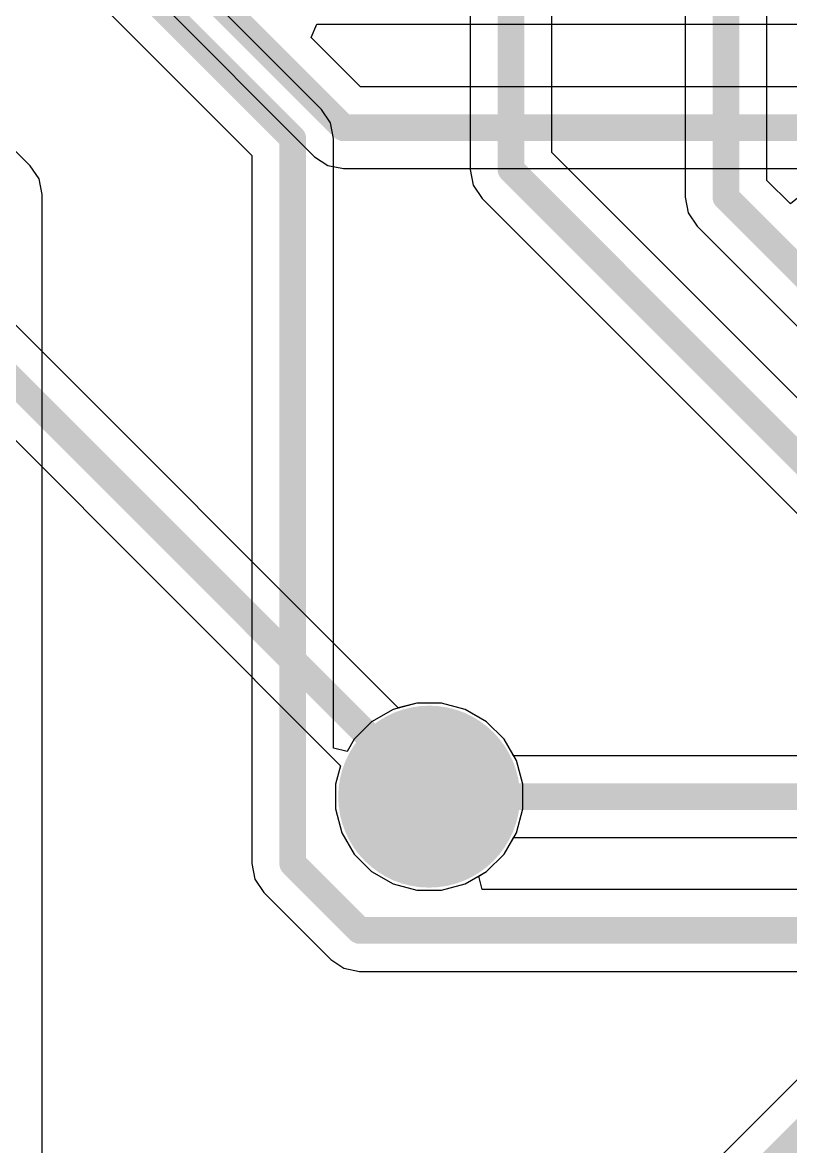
# Model space of a CAD drawing. Header units: inches. Extents: x -8.09 to -2.28, y -0.1 to 6.11.
# Drawn here: x -5.3021 to -5.0149, y 3.1392 to 3.5593 of the extents above; entities that cross this region are included whole.
import ezdxf

# ---------------------------------------------------------------- set-up
doc = ezdxf.new("R2010")
doc.units = ezdxf.units.IN
doc.header["$MEASUREMENT"] = 0
for name, color, linetype in [('BottomLayer', 5, 'Continuous'), ('BottomSolder', 6, 'Continuous'), ('InternalPlane1', 76, 'Continuous'), ('InternalPlane2', 16, 'Continuous'), ('TopLayer', 1, 'Continuous'), ('TopSolder', 216, 'Continuous'), ('ViaHoleLayer', 16, 'Continuous')]:
    doc.layers.add(name, color=color, linetype=linetype)

msp = doc.modelspace()

# ---------------------------------------------------------------- hatches: boundary and pattern name
at = {"layer": 'BottomLayer'}
h = msp.add_hatch(color=5, dxfattribs=at)
edge = h.paths.add_edge_path()
edge.add_arc((-5.15, 3.27), 0.025, 0, 360)
at = {"layer": 'BottomSolder'}
h = msp.add_hatch(color=6, dxfattribs=at)
edge = h.paths.add_edge_path()
edge.add_arc((-5.15, 3.27), 0.029, 0, 360)
at = {"layer": 'InternalPlane1'}
h = msp.add_hatch(color=76, dxfattribs=at)
edge = h.paths.add_edge_path()
edge.add_arc((-5.15, 3.27), 0.034, 0, 360)
at = {"layer": 'InternalPlane2'}
h = msp.add_hatch(color=16, dxfattribs=at)
edge = h.paths.add_edge_path()
edge.add_arc((-5.15, 3.27), 0.034, 0, 360)
at = {"layer": 'TopLayer'}
h = msp.add_hatch(color=1, dxfattribs=at)
edge = h.paths.add_edge_path()
edge.add_arc((-5.15, 3.27), 0.025, 0, 360)
at = {"layer": 'TopSolder'}
h = msp.add_hatch(color=216, dxfattribs=at)
edge = h.paths.add_edge_path()
edge.add_arc((-5.15, 3.27), 0.029, 0, 360)
at = {"layer": 'ViaHoleLayer'}
h = msp.add_hatch(color=16, dxfattribs=at)
edge = h.paths.add_edge_path()
edge.add_arc((-5.15, 3.27), 0.014, 0, 360)

# ---------------------------------------------------------------- linework, layer by layer
at = {"layer": 'BottomLayer'}
for p, q in [((-5.48133, 3.79771), (-5.19281, 3.50919)), ((-5.19408, 3.55371), (-5.19201, 3.55871)), ((-5.19201, 3.55871), (-4.95701, 3.55871)), ((-5.17567, 3.53529), (-5.19408, 3.55371)), ((-4.97181, 3.53529), (-5.17567, 3.53529)), ((-5.19281, 3.50919), (-5.18785, 3.50587)), ((-5.18785, 3.50587), (-5.182, 3.50471)), ((-5.182, 3.50471), (-4.97181, 3.50471)), ((-5.16152, 3.30315), (-5.33919, 3.48081)), ((-5.35633, 3.45471), (-5.18315, 3.28152)), ((-5.15461, 3.305), (-5.16152, 3.30315)), ((-5.14539, 3.305), (-5.15461, 3.305)), ((-5.13649, 3.30261), (-5.14539, 3.305)), ((-5.12851, 3.29801), (-5.13649, 3.30261)), ((-5.12199, 3.29149), (-5.12851, 3.29801)), ((-5.11739, 3.28351), (-5.12199, 3.29149)), ((-5.18315, 3.28152), (-5.185, 3.27461)), ((-5.115, 3.27461), (-5.11739, 3.28351)), ((-5.185, 3.27461), (-5.185, 3.26539)), ((-5.115, 3.26539), (-5.115, 3.27461)), ((-5.185, 3.26539), (-5.18261, 3.25649)), ((-5.11739, 3.25649), (-5.115, 3.26539)), ((-5.18261, 3.25649), (-5.17801, 3.24851)), ((-5.12199, 3.24851), (-5.11739, 3.25649)), ((-5.17801, 3.24851), (-5.17149, 3.24199)), ((-5.12851, 3.24199), (-5.12199, 3.24851)), ((-5.17149, 3.24199), (-5.16351, 3.23739)), ((-5.13649, 3.23739), (-5.12851, 3.24199)), ((-5.16351, 3.23739), (-5.15461, 3.235)), ((-5.15461, 3.235), (-5.14539, 3.235)), ((-5.14539, 3.235), (-5.13649, 3.23739))]:
    msp.add_line(p, q, dxfattribs=at)
for points in [[(-5.475, 3.813, 0.01, 0.01, 0), (-5.182, 3.52, 0.01, 0.01, 0)], [(-5.182, 3.52, 0.01, 0.01, 0), (-4.935, 3.52, 0.01, 0.01, 0)], [(-5.35, 3.47, 0.01, 0.01, 0), (-5.15, 3.27, 0.01, 0.01, 0)]]:
    msp.add_lwpolyline(points, format="xyseb", dxfattribs=at)
for points in [[(-5.1845, 3.52, 0.005, 0.005, 1), (-5.1795, 3.52, 0.005, 0.005, 1)], [(-5.1845, 3.52, 0.005, 0.005, 1), (-5.1795, 3.52, 0.005, 0.005, 1)], [(-5.1525, 3.27, 0.005, 0.005, 1), (-5.1475, 3.27, 0.005, 0.005, 1)]]:
    msp.add_lwpolyline(points, format="xyseb", close=True, dxfattribs=at)
at = {"layer": 'TopLayer'}
for p, q in [((-5.19019, 3.52681), (-5.52745, 3.86408)), ((-5.5446, 3.83797), (-5.21629, 3.50967)), ((-5.29919, 3.50581), (-5.49816, 3.70478)), ((-5.02371, 3.50033), (-5.02371, 3.659)), ((-5.05429, 3.65267), (-5.05429, 3.494)), ((-5.10412, 3.51075), (-5.10412, 3.57745)), ((-5.13471, 3.57111), (-5.13471, 3.50442)), ((-5.18687, 3.52185), (-5.19019, 3.52681)), ((-5.18571, 3.516), (-5.18687, 3.52185)), ((-5.18571, 3.28816), (-5.18571, 3.516)), ((-5.21629, 3.50967), (-5.21629, 3.245)), ((-4.95022, 3.35684), (-5.10412, 3.51075)), ((-5.29587, 3.50085), (-5.29919, 3.50581)), ((-5.13471, 3.50442), (-5.13355, 3.49856)), ((-5.29471, 3.495), (-5.29587, 3.50085)), ((-5.01489, 3.49152), (-5.02371, 3.50033)), ((-5.13355, 3.49856), (-5.13023, 3.4936)), ((-5.29471, 2.92233), (-5.29471, 3.495)), ((-5.13023, 3.4936), (-4.97184, 3.33522)), ((-5.05429, 3.494), (-5.05313, 3.48815)), ((-5.011, 3.4947), (-5.01489, 3.49152)), ((-5.05313, 3.48815), (-5.04981, 3.48319)), ((-5.04981, 3.48319), (-4.97581, 3.40919)), ((-5.16351, 3.30261), (-5.17149, 3.29801)), ((-5.15461, 3.305), (-5.16351, 3.30261)), ((-5.14539, 3.305), (-5.15461, 3.305)), ((-5.13649, 3.30261), (-5.14539, 3.305)), ((-5.12851, 3.29801), (-5.13649, 3.30261)), ((-5.17149, 3.29801), (-5.17801, 3.29149)), ((-5.12199, 3.29149), (-5.12851, 3.29801)), ((-5.17801, 3.29149), (-5.18071, 3.28682)), ((-5.11842, 3.28529), (-5.12199, 3.29149)), ((-5.18071, 3.28682), (-5.18571, 3.28816)), ((-4.96327, 3.28529), (-5.11842, 3.28529)), ((-5.12199, 3.24851), (-5.11842, 3.25471)), ((-5.11842, 3.25471), (-4.96327, 3.25471)), ((-5.12851, 3.24199), (-5.12199, 3.24851)), ((-5.21629, 3.245), (-5.21513, 3.23915)), ((-5.21513, 3.23915), (-5.21181, 3.23419)), ((-5.13145, 3.24029), (-5.12851, 3.24199)), ((-5.13011, 3.23529), (-5.13145, 3.24029)), ((-4.97181, 3.23529), (-5.13011, 3.23529)), ((-5.21181, 3.23419), (-5.18681, 3.20919)), ((-5.18681, 3.20919), (-5.18185, 3.20587)), ((-5.18185, 3.20587), (-5.176, 3.20471)), ((-5.176, 3.20471), (-4.97846, 3.20471)), ((-4.97654, 3.20009), (-5.17681, 2.99981))]:
    msp.add_line(p, q, dxfattribs=at)
for points in [[(-5.53826, 3.85326, 0.01, 0.01, 0), (-5.201, 3.516, 0.01, 0.01, 0)], [(-5.039, 3.494, 0.01, 0.01, 0), (-5.039, 3.659, 0.01, 0.01, 0)], [(-5.11942, 3.50442, 0.01, 0.01, 0), (-5.11942, 3.57745, 0.01, 0.01, 0)], [(-5.201, 3.245, 0.01, 0.01, 0), (-5.201, 3.516, 0.01, 0.01, 0)], [(-5.11942, 3.50442, 0.01, 0.01, 0), (-4.935, 3.32, 0.01, 0.01, 0)], [(-5.039, 3.494, 0.01, 0.01, 0), (-4.965, 3.42, 0.01, 0.01, 0)], [(-5.15, 3.27, 0.01, 0.01, 0), (-4.918, 3.27, 0.01, 0.01, 0)], [(-5.201, 3.245, 0.01, 0.01, 0), (-5.176, 3.22, 0.01, 0.01, 0)], [(-5.176, 3.22, 0.01, 0.01, 0), (-4.935, 3.22, 0.01, 0.01, 0)], [(-5.166, 2.989, 0.01, 0.01, 0), (-4.935, 3.22, 0.01, 0.01, 0)]]:
    msp.add_lwpolyline(points, format="xyseb", dxfattribs=at)
for points in [[(-5.2035, 3.516, 0.005, 0.005, 1), (-5.1985, 3.516, 0.005, 0.005, 1)], [(-5.2035, 3.516, 0.005, 0.005, 1), (-5.1985, 3.516, 0.005, 0.005, 1)], [(-5.12192, 3.50442, 0.005, 0.005, 1), (-5.11692, 3.50442, 0.005, 0.005, 1)], [(-5.12192, 3.50442, 0.005, 0.005, 1), (-5.11692, 3.50442, 0.005, 0.005, 1)], [(-5.0415, 3.494, 0.005, 0.005, 1), (-5.0365, 3.494, 0.005, 0.005, 1)], [(-5.0415, 3.494, 0.005, 0.005, 1), (-5.0365, 3.494, 0.005, 0.005, 1)], [(-5.1525, 3.27, 0.005, 0.005, 1), (-5.1475, 3.27, 0.005, 0.005, 1)], [(-5.2035, 3.245, 0.005, 0.005, 1), (-5.1985, 3.245, 0.005, 0.005, 1)], [(-5.2035, 3.245, 0.005, 0.005, 1), (-5.1985, 3.245, 0.005, 0.005, 1)], [(-5.1785, 3.22, 0.005, 0.005, 1), (-5.1735, 3.22, 0.005, 0.005, 1)], [(-5.1785, 3.22, 0.005, 0.005, 1), (-5.1735, 3.22, 0.005, 0.005, 1)]]:
    msp.add_lwpolyline(points, format="xyseb", close=True, dxfattribs=at)

doc.saveas('drawing.dxf')
